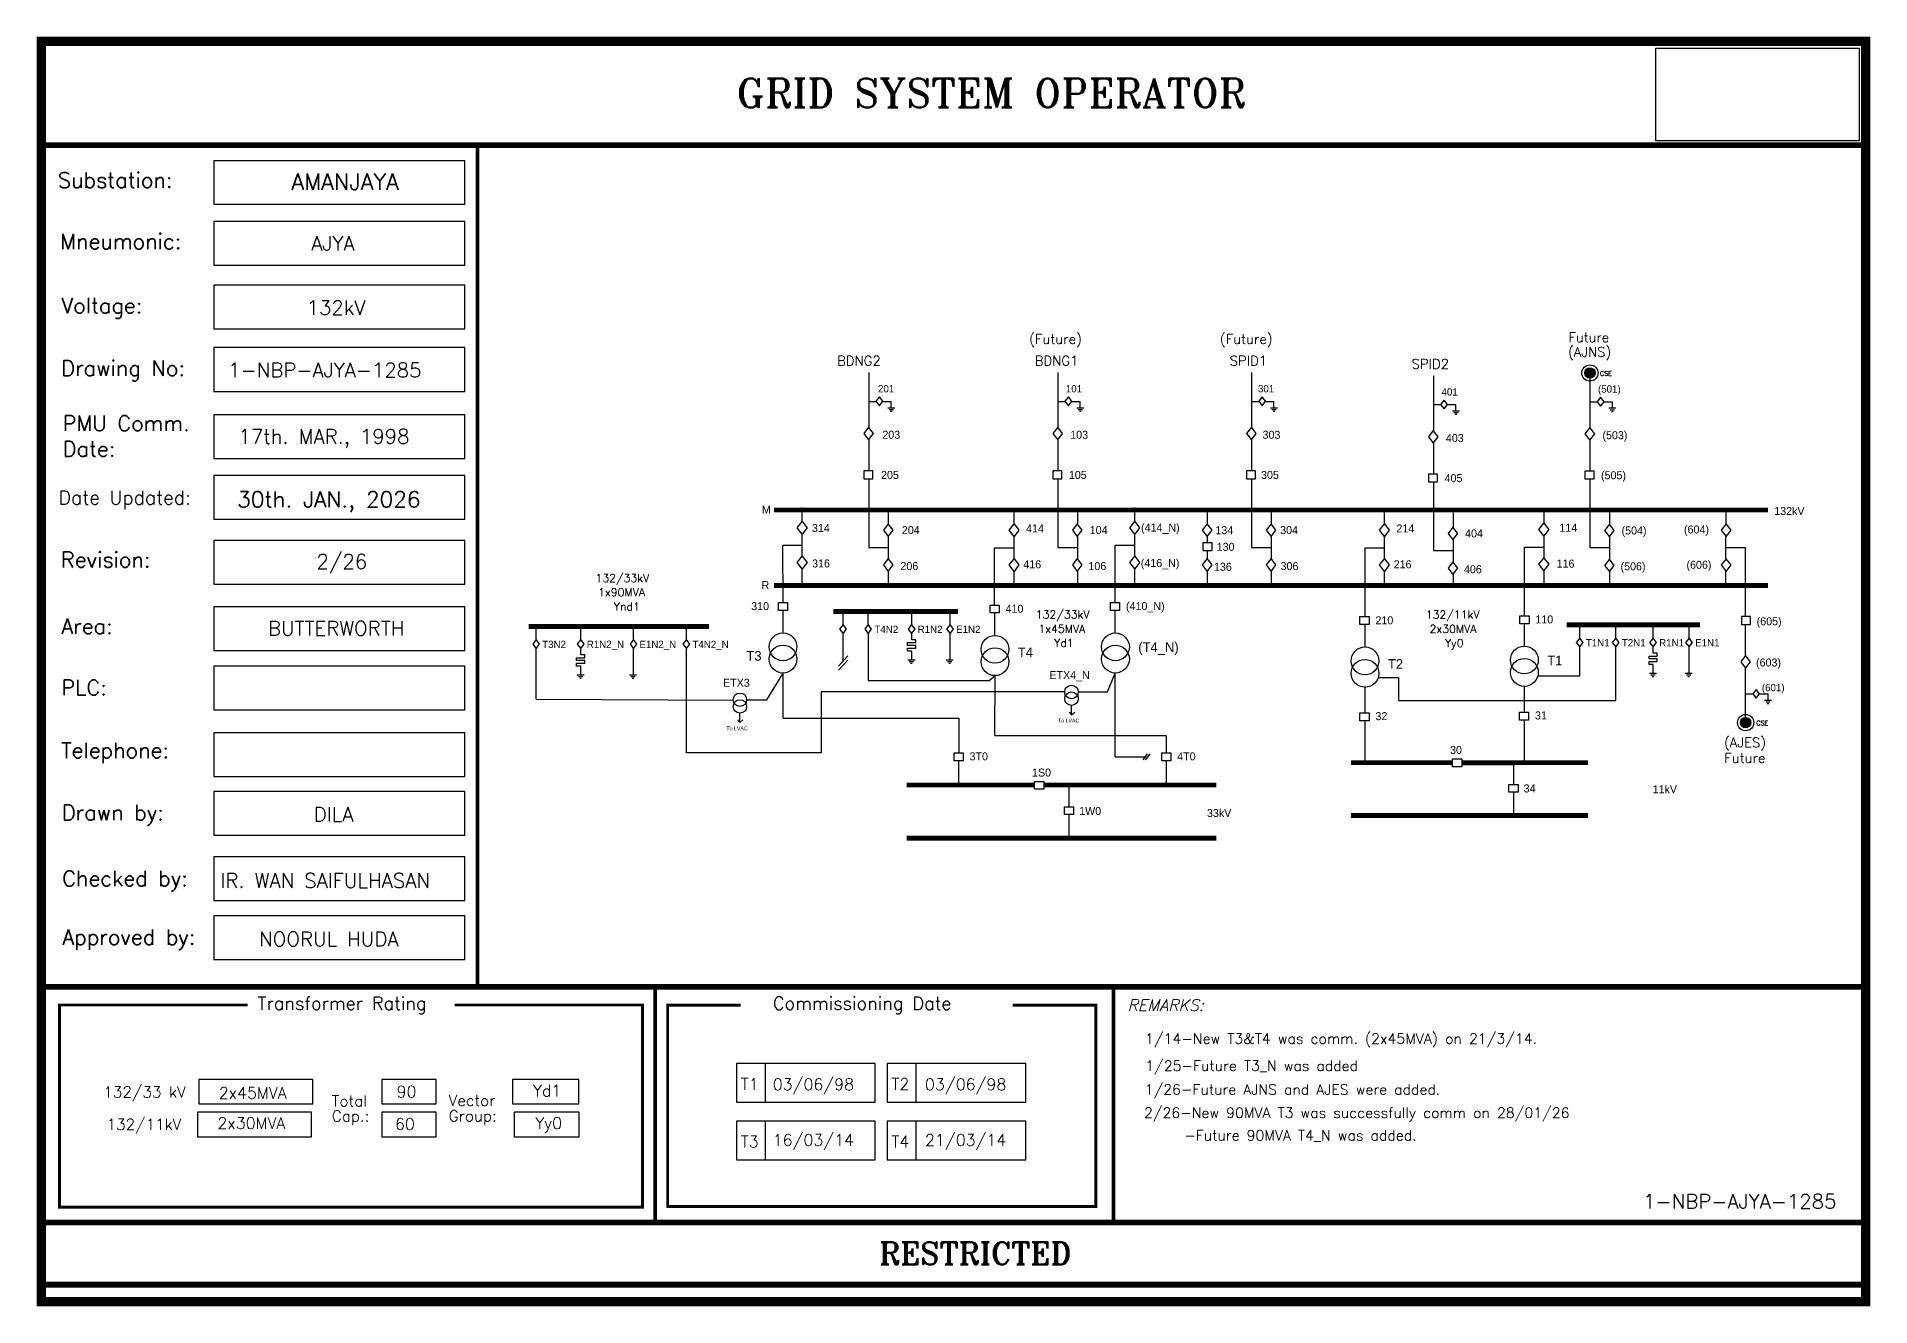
# Model space of a CAD drawing. Extents: x 0.2 to 25.8, y -0.8 to 8.
# Drawn here: x 13.12 to 25.8, y -0.75 to 8.03 of the extents above; entities that cross this region are included whole.
import ezdxf

# ---------------------------------------------------------------- set-up
doc = ezdxf.new("R2010")
doc.units = 0
doc.header["$MEASUREMENT"] = 0
doc.layers.get('0').update_dxf_attribs({"linetype": 'CONTINUOUS'})
for name, color, linetype in [('AHTM', 7, 'CONTINUOUS'), ('DMHT', 7, 'CONTINUOUS'), ('HCOM', 7, 'CONTINUOUS'), ('KULE', 7, 'CONTINUOUS')]:
    doc.layers.add(name, color=color, linetype=linetype)
doc.styles.add('ITALICT', font='italict')
doc.styles.add('ROMANS', font='romans')
doc.styles.add('ROMANT', font='romant')
picture_1 = doc.add_image_def('image1.png', size_in_pixel=(169, 77))

msp = doc.modelspace()

# ---------------------------------------------------------------- hatches: boundary and pattern name
h = msp.add_hatch(color=256)
h.set_gradient(color1=(255, 0, 255), one_color=1)
edge = h.paths.add_edge_path()
edge.add_arc((23.863, 5.703), 0.0359, 0, 360)
h = msp.add_hatch(color=256)
h.set_gradient(color1=(255, 0, 255), color2=(255, 0, 255), centered=0.5, one_color=1)
edge = h.paths.add_edge_path()
edge.add_arc((23.863, 5.703), 0.0359, 0, 360)
h = msp.add_hatch(color=256)
h.set_gradient(color1=(255, 0, 255), one_color=1)
edge = h.paths.add_edge_path()
edge.add_arc((24.94, 3.285), 0.0359, 0, 360)
h = msp.add_hatch(color=256)
h.set_gradient(color1=(255, 0, 255), color2=(255, 0, 255), centered=0.5, one_color=1)
edge = h.paths.add_edge_path()
edge.add_arc((24.94, 3.285), 0.0359, 0, 360)

# ---------------------------------------------------------------- linework, layer by layer
for p, q in [((18.731, 3.746), (18.666, 3.675)), ((18.731, 3.717), (18.666, 3.647)), ((20.802, 3.069), (20.772, 3.027)), ((20.819, 3.069), (20.788, 3.027))]:
    msp.add_line(p, q)
at = {"color": 2}
for p, q in [((23.334, 3.008), (23.334, 2.858)), ((23.334, 2.804), (23.334, 2.647))]:
    msp.add_line(p, q, dxfattribs=at)
at = {"color": 1}
for p, q in [((20.26, 2.853), (20.26, 2.703)), ((20.26, 2.649), (20.26, 2.491))]:
    msp.add_line(p, q, dxfattribs=at)
at = {"color": 146, "true_color": 0x105689}
for p, q in [((18.159, 0.927), (18.159, 0.66)), ((19.202, 0.927), (19.202, 0.66)), ((18.159, 0.528), (18.159, 0.261)), ((19.202, 0.528), (19.202, 0.261))]:
    msp.add_line(p, q, dxfattribs=at)
at = {"color": 251, "true_color": 0x636466, "const_width": 0.0655}
msp.add_lwpolyline([(13.154, 7.996), (25.77, 7.996), (25.77, -0.719), (13.154, -0.719)], close=True, dxfattribs=at)
at = {"color": 252, "true_color": 0x939598}
for points, const_width in [([(13.154, 7.279), (25.77, 7.279)], 0.04), ([(16.171, 7.279), (16.171, 1.439)], 0.025), ([(13.156, 1.458), (25.77, 1.458)], 0.04), ([(17.399, 1.45), (17.399, -0.17)], 0.025), ([(20.568, 1.453), (20.568, -0.166)], 0.025), ([(13.154, -0.172), (25.77, -0.172)], 0.04), ([(13.154, -0.602), (25.77, -0.602)], 0.04)]:
    msp.add_lwpolyline(points, dxfattribs=dict(at, const_width=const_width))
at = {"color": 1}
for points in [[(16.082, 7.171), (14.346, 7.171), (14.346, 6.87), (16.082, 6.87)], [(16.082, 6.751), (14.346, 6.751), (14.346, 6.449), (16.082, 6.449)], [(16.082, 6.311), (14.346, 6.311), (14.346, 6.009), (16.082, 6.009)], [(16.082, 5.878), (14.346, 5.878), (14.346, 5.576), (16.082, 5.576)], [(16.082, 5.413), (14.346, 5.413), (14.346, 5.112), (16.082, 5.112)], [(16.082, 4.993), (14.346, 4.993), (14.346, 4.691), (16.082, 4.691)], [(16.082, 4.544), (14.346, 4.544), (14.346, 4.242), (16.082, 4.242)], [(16.082, 4.086), (14.346, 4.086), (14.346, 3.784), (16.082, 3.784)], [(16.082, 3.675), (14.346, 3.675), (14.346, 3.373), (16.082, 3.373)], [(16.082, 3.215), (14.346, 3.215), (14.346, 2.913), (16.082, 2.913)], [(16.082, 2.809), (14.346, 2.809), (14.346, 2.507), (16.082, 2.507)], [(16.082, 2.357), (14.346, 2.357), (14.346, 2.055), (16.082, 2.055)], [(16.082, 1.949), (14.346, 1.949), (14.346, 1.647), (16.082, 1.647)]]:
    msp.add_lwpolyline(points, close=True, dxfattribs=at)
at = {"color": 5, "const_width": 0.02}
for points in [[(14.581, 1.332), (13.279, 1.332), (13.279, -0.066), (17.312, -0.066), (17.312, 1.332), (16.012, 1.332)], [(19.871, 1.331), (20.446, 1.331), (20.446, -0.062), (17.482, -0.062)], [(17.485, -0.069), (17.485, 1.331), (17.99, 1.331)]]:
    msp.add_lwpolyline(points, dxfattribs=at)
at = {"color": 146, "true_color": 0x105689}
for points in [[(18.92, 0.927), (17.962, 0.927), (17.962, 0.66), (18.92, 0.66)], [(19.963, 0.927), (19.004, 0.927), (19.004, 0.66), (19.963, 0.66)], [(15.031, 0.817), (14.243, 0.817), (14.243, 0.648), (15.031, 0.648)], [(15.884, 0.817), (15.509, 0.817), (15.509, 0.648), (15.884, 0.648)], [(16.872, 0.817), (16.413, 0.817), (16.413, 0.648), (16.872, 0.648)], [(15.023, 0.59), (14.234, 0.59), (14.234, 0.421), (15.023, 0.421)], [(15.884, 0.59), (15.509, 0.59), (15.509, 0.421), (15.884, 0.421)], [(16.873, 0.59), (16.424, 0.59), (16.424, 0.421), (16.873, 0.421)], [(18.92, 0.528), (17.962, 0.528), (17.962, 0.261), (18.92, 0.261)], [(19.963, 0.528), (19.004, 0.528), (19.004, 0.261), (19.963, 0.261)]]:
    msp.add_lwpolyline(points, close=True, dxfattribs=at)
at = {"layer": 'AHTM', "color": 3}
for p, q in [((18.876, 5.706), (18.876, 5.327)), ((20.183, 5.706), (20.183, 5.327)), ((21.523, 5.706), (21.523, 5.327)), ((22.781, 5.683), (22.781, 5.305)), ((23.863, 5.703), (23.863, 5.325)), ((18.876, 5.506), (18.926, 5.506)), ((18.973, 5.506), (19.031, 5.506)), ((19.031, 5.463), (19.031, 5.506)), ((20.183, 5.506), (20.234, 5.506)), ((20.28, 5.506), (20.339, 5.506)), ((20.339, 5.463), (20.339, 5.506)), ((21.523, 5.506), (21.573, 5.506)), ((21.62, 5.506), (21.678, 5.506)), ((21.678, 5.463), (21.678, 5.506)), ((22.781, 5.484), (22.831, 5.484)), ((22.878, 5.484), (22.936, 5.484)), ((22.936, 5.441), (22.936, 5.484)), ((23.863, 5.504), (23.914, 5.504)), ((23.96, 5.504), (24.019, 5.504)), ((24.019, 5.46), (24.019, 5.504)), ((18.876, 5.241), (18.876, 5.027)), ((20.183, 5.241), (20.183, 5.027)), ((21.523, 5.241), (21.523, 5.027)), ((22.781, 5.219), (22.781, 5.004)), ((23.863, 5.239), (23.863, 5.024)), ((18.416, 4.676), (18.416, 4.772)), ((19.011, 4.757), (19.011, 4.659)), ((19.882, 4.658), (19.882, 4.755)), ((20.319, 4.757), (20.319, 4.659)), ((20.715, 4.676), (20.715, 4.772)), ((21.217, 4.757), (21.217, 4.659)), ((21.658, 4.757), (21.658, 4.659)), ((22.443, 4.658), (22.443, 4.755)), ((22.917, 4.735), (22.917, 4.637)), ((23.546, 4.664), (23.546, 4.76)), ((23.999, 4.755), (23.999, 4.656)), ((24.805, 4.659), (24.805, 4.755)), ((18.416, 4.435), (18.416, 4.59)), ((19.011, 4.573), (19.011, 4.418)), ((19.882, 4.417), (19.882, 4.573)), ((20.319, 4.573), (20.319, 4.418)), ((20.715, 4.435), (20.715, 4.59)), ((21.217, 4.573), (21.217, 4.529)), ((21.658, 4.573), (21.658, 4.418)), ((22.443, 4.417), (22.443, 4.573)), ((23.546, 4.423), (23.546, 4.578)), ((23.999, 4.571), (23.999, 4.415)), ((24.804, 4.417), (24.804, 4.573)), ((21.217, 4.475), (21.217, 4.418)), ((22.917, 4.551), (22.917, 4.396)), ((18.416, 4.251), (18.416, 4.349)), ((19.011, 4.332), (19.011, 4.236)), ((19.882, 4.233), (19.882, 4.331)), ((20.319, 4.332), (20.319, 4.236)), ((20.715, 4.251), (20.715, 4.349)), ((21.217, 4.332), (21.217, 4.236)), ((21.658, 4.332), (21.658, 4.236)), ((22.443, 4.233), (22.443, 4.331)), ((23.546, 4.239), (23.546, 4.337)), ((23.998, 4.329), (23.998, 4.233)), ((24.804, 4.233), (24.804, 4.331)), ((22.917, 4.31), (22.917, 4.233)), ((18.283, 3.906), (18.283, 4.061)), ((20.581, 3.905), (20.58, 4.061)), ((19.749, 3.889), (19.749, 4.044)), ((22.308, 3.809), (22.308, 3.964)), ((23.41, 3.815), (23.41, 3.969)), ((24.94, 3.749), (24.94, 3.964)), ((24.94, 3.285), (24.94, 3.663)), ((24.94, 3.484), (24.99, 3.484)), ((25.037, 3.484), (25.095, 3.484)), ((25.095, 3.441), (25.095, 3.484))]:
    msp.add_line(p, q, dxfattribs=at)
at = {"layer": 'AHTM', "color": 7}
for p, q in [((19.007, 5.463), (19.056, 5.463)), ((20.314, 5.463), (20.363, 5.463)), ((21.654, 5.463), (21.702, 5.463)), ((23.994, 5.461), (24.043, 5.461)), ((19.016, 5.451), (19.046, 5.451)), ((19.025, 5.439), (19.037, 5.439)), ((20.324, 5.451), (20.354, 5.451)), ((20.333, 5.439), (20.344, 5.439)), ((21.663, 5.451), (21.693, 5.451)), ((21.672, 5.439), (21.684, 5.439)), ((22.912, 5.441), (22.961, 5.441)), ((22.921, 5.429), (22.951, 5.429)), ((22.931, 5.417), (22.942, 5.417)), ((24.004, 5.449), (24.034, 5.449)), ((24.013, 5.437), (24.025, 5.437)), ((19.147, 3.72), (19.196, 3.72)), ((19.156, 3.708), (19.186, 3.708)), ((19.165, 3.696), (19.177, 3.696)), ((19.411, 3.72), (19.46, 3.72)), ((19.42, 3.708), (19.45, 3.708)), ((19.429, 3.696), (19.441, 3.696)), ((16.858, 3.616), (16.907, 3.616)), ((16.868, 3.604), (16.898, 3.604)), ((16.877, 3.592), (16.888, 3.592)), ((17.222, 3.616), (17.27, 3.616)), ((17.231, 3.604), (17.261, 3.604)), ((17.24, 3.592), (17.252, 3.592)), ((24.275, 3.627), (24.323, 3.627)), ((24.284, 3.615), (24.314, 3.615)), ((24.293, 3.603), (24.305, 3.603)), ((24.522, 3.627), (24.571, 3.627)), ((24.532, 3.615), (24.561, 3.615)), ((24.541, 3.603), (24.552, 3.603)), ((25.071, 3.441), (25.119, 3.441)), ((25.08, 3.429), (25.11, 3.429)), ((25.089, 3.417), (25.101, 3.417))]:
    msp.add_line(p, q, dxfattribs=at)
at = {"layer": 'AHTM', "color": 1}
for p, q in [((16.576, 3.858), (16.576, 3.95)), ((16.884, 3.858), (16.884, 3.95)), ((17.249, 3.858), (17.249, 3.95)), ((17.616, 3.858), (17.616, 3.95)), ((18.698, 3.962), (18.698, 4.054)), ((18.873, 3.962), (18.873, 4.054)), ((19.173, 3.962), (19.173, 4.054)), ((19.438, 3.962), (19.438, 4.054)), ((19.438, 3.719), (19.438, 3.902)), ((17.249, 3.616), (17.249, 3.798)), ((17.615, 3.615), (17.615, 3.798)), ((17.615, 3.077), (17.615, 3.615)), ((18.17, 3.443), (18.285, 3.627)), ((18.284, 3.315), (18.285, 3.627)), ((19.748, 3.195), (19.75, 3.61)), ((20.528, 3.497), (20.58, 3.627)), ((20.58, 3.048), (20.58, 3.627)), ((16.576, 3.446), (17.939, 3.441)), ((18.03, 3.443), (18.17, 3.443)), ((20.232, 3.497), (18.548, 3.497)), ((18.548, 3.497), (18.548, 3.077)), ((20.325, 3.497), (20.528, 3.497)), ((17.968, 3.305), (17.985, 3.285)), ((17.985, 3.285), (17.985, 3.35)), ((17.985, 3.285), (18.006, 3.305)), ((18.284, 3.315), (19.498, 3.315)), ((19.498, 3.315), (19.498, 3.075)), ((20.261, 3.358), (20.278, 3.339)), ((20.278, 3.339), (20.278, 3.404)), ((20.278, 3.339), (20.3, 3.358)), ((19.748, 3.195), (20.933, 3.195)), ((20.933, 3.195), (20.933, 3.075)), ((18.548, 3.077), (17.615, 3.077)), ((20.58, 3.048), (20.787, 3.048)), ((19.499, 2.853), (19.499, 3.021)), ((20.936, 2.853), (20.936, 3.021))]:
    msp.add_line(p, q, dxfattribs=at)
at = {"layer": 'AHTM', "color": 2}
for p, q in [((23.793, 3.869), (23.793, 3.961)), ((24.042, 3.869), (24.042, 3.961)), ((24.3, 3.869), (24.3, 3.961)), ((24.549, 3.869), (24.549, 3.961)), ((24.549, 3.627), (24.549, 3.809)), ((22.308, 3.352), (22.308, 3.53)), ((23.41, 3.357), (23.41, 3.536)), ((22.308, 3.003), (22.308, 3.298)), ((23.41, 3.008), (23.41, 3.303))]:
    msp.add_line(p, q, dxfattribs=at)
at = {"layer": 'AHTM', "color": 3}
for points in [[(18.95, 5.476), (18.973, 5.507), (18.95, 5.537), (18.926, 5.507)], [(20.257, 5.476), (20.281, 5.507), (20.257, 5.537), (20.233, 5.507)], [(21.596, 5.476), (21.62, 5.507), (21.596, 5.537), (21.573, 5.507)], [(22.855, 5.454), (22.879, 5.484), (22.855, 5.515), (22.831, 5.484)], [(23.937, 5.474), (23.961, 5.504), (23.937, 5.535), (23.913, 5.504)], [(18.875, 5.241), (18.909, 5.284), (18.875, 5.328), (18.841, 5.284)], [(20.183, 5.241), (20.216, 5.284), (20.183, 5.328), (20.149, 5.284)], [(21.522, 5.241), (21.556, 5.284), (21.522, 5.328), (21.488, 5.284)], [(22.78, 5.218), (22.814, 5.262), (22.78, 5.306), (22.746, 5.262)], [(23.863, 5.238), (23.897, 5.282), (23.863, 5.326), (23.829, 5.282)], [(18.905, 5.027), (18.842, 5.027), (18.842, 4.972), (18.905, 4.972)], [(20.212, 5.027), (20.149, 5.027), (20.149, 4.972), (20.212, 4.972)], [(21.551, 5.027), (21.488, 5.027), (21.488, 4.972), (21.551, 4.972)], [(22.81, 5.004), (22.747, 5.004), (22.747, 4.95), (22.81, 4.95)], [(23.892, 5.024), (23.829, 5.024), (23.829, 4.97), (23.892, 4.97)], [(18.416, 4.676), (18.45, 4.633), (18.416, 4.589), (18.382, 4.633)], [(19.011, 4.572), (19.045, 4.616), (19.011, 4.66), (18.977, 4.616)], [(19.881, 4.659), (19.915, 4.616), (19.881, 4.572), (19.847, 4.616)], [(20.318, 4.572), (20.352, 4.616), (20.318, 4.66), (20.284, 4.616)], [(20.715, 4.676), (20.748, 4.633), (20.715, 4.589), (20.681, 4.633)], [(21.216, 4.572), (21.25, 4.616), (21.216, 4.66), (21.182, 4.616)], [(21.658, 4.572), (21.691, 4.616), (21.658, 4.66), (21.624, 4.616)], [(22.443, 4.659), (22.476, 4.616), (22.443, 4.572), (22.409, 4.616)], [(22.916, 4.55), (22.95, 4.593), (22.916, 4.637), (22.882, 4.593)], [(23.545, 4.664), (23.579, 4.621), (23.545, 4.577), (23.511, 4.621)], [(23.998, 4.57), (24.032, 4.613), (23.998, 4.657), (23.964, 4.613)], [(24.805, 4.659), (24.771, 4.616), (24.805, 4.572), (24.839, 4.616)], [(21.25, 4.529), (21.187, 4.529), (21.187, 4.475), (21.25, 4.475)], [(18.416, 4.435), (18.45, 4.392), (18.416, 4.348), (18.382, 4.392)], [(19.011, 4.331), (19.045, 4.375), (19.011, 4.419), (18.977, 4.375)], [(19.881, 4.418), (19.915, 4.375), (19.881, 4.331), (19.847, 4.375)], [(20.318, 4.331), (20.352, 4.375), (20.318, 4.419), (20.284, 4.375)], [(20.715, 4.435), (20.748, 4.392), (20.715, 4.348), (20.681, 4.392)], [(21.216, 4.331), (21.25, 4.375), (21.216, 4.419), (21.182, 4.375)], [(21.658, 4.331), (21.691, 4.375), (21.658, 4.419), (21.624, 4.375)], [(22.443, 4.418), (22.476, 4.375), (22.443, 4.331), (22.409, 4.375)], [(22.916, 4.309), (22.95, 4.352), (22.916, 4.396), (22.882, 4.352)], [(23.545, 4.423), (23.579, 4.38), (23.545, 4.336), (23.511, 4.38)], [(23.998, 4.329), (24.032, 4.372), (23.998, 4.416), (23.964, 4.372)], [(24.805, 4.418), (24.771, 4.375), (24.805, 4.331), (24.839, 4.375)], [(18.315, 4.061), (18.252, 4.061), (18.252, 4.115), (18.315, 4.115)], [(19.778, 4.044), (19.715, 4.044), (19.715, 4.098), (19.778, 4.098)], [(20.611, 4.061), (20.548, 4.061), (20.548, 4.115), (20.611, 4.115)], [(22.336, 3.964), (22.273, 3.964), (22.273, 4.018), (22.336, 4.018)], [(23.442, 3.969), (23.379, 3.969), (23.379, 4.023), (23.442, 4.023)], [(24.911, 3.964), (24.974, 3.964), (24.974, 4.018), (24.911, 4.018)], [(24.94, 3.75), (24.906, 3.706), (24.94, 3.662), (24.974, 3.706)], [(25.014, 3.454), (25.037, 3.485), (25.014, 3.515), (24.99, 3.485)]]:
    msp.add_lwpolyline(points, close=True, dxfattribs=at)
for points in [[(18.876, 4.972), (18.876, 4.497), (19.011, 4.497)], [(20.183, 4.972), (20.183, 4.497), (20.319, 4.497)], [(21.523, 4.972), (21.523, 4.497), (21.658, 4.497)], [(22.781, 4.95), (22.781, 4.475), (22.917, 4.475)], [(23.863, 4.97), (23.863, 4.495), (23.999, 4.495)], [(18.283, 4.115), (18.281, 4.511), (18.416, 4.511)], [(19.746, 4.098), (19.746, 4.493), (19.882, 4.493)], [(20.58, 4.115), (20.58, 4.511), (20.715, 4.511)], [(22.308, 4.018), (22.308, 4.493), (22.443, 4.493)], [(23.41, 4.023), (23.41, 4.499), (23.546, 4.499)], [(24.94, 4.018), (24.94, 4.493), (24.804, 4.493)]]:
    msp.add_lwpolyline(points, dxfattribs=at)
at = {"layer": 'AHTM', "color": 3, "const_width": 0.0335}
for points in [[(25.095, 4.755), (18.221, 4.755)], [(25.095, 4.233), (18.221, 4.233)]]:
    msp.add_lwpolyline(points, dxfattribs=at)
at = {"layer": 'AHTM', "color": 1, "const_width": 0.0335}
for points in [[(19.494, 4.054), (18.632, 4.054)], [(17.771, 3.95), (16.523, 3.95)], [(20.023, 2.853), (19.138, 2.853)], [(21.279, 2.853), (20.086, 2.853)], [(21.279, 2.486), (19.138, 2.486)]]:
    msp.add_lwpolyline(points, dxfattribs=at)
at = {"layer": 'AHTM', "color": 1}
for points in [[(18.698, 3.902), (18.722, 3.932), (18.698, 3.963), (18.674, 3.932)], [(18.873, 3.902), (18.896, 3.932), (18.873, 3.963), (18.849, 3.932)], [(19.172, 3.902), (19.196, 3.932), (19.172, 3.963), (19.149, 3.932)], [(19.438, 3.902), (19.462, 3.932), (19.438, 3.963), (19.414, 3.932)], [(16.576, 3.798), (16.599, 3.828), (16.576, 3.859), (16.552, 3.828)], [(16.884, 3.798), (16.907, 3.828), (16.884, 3.859), (16.86, 3.828)], [(17.248, 3.798), (17.272, 3.828), (17.248, 3.859), (17.225, 3.828)], [(17.615, 3.798), (17.639, 3.828), (17.615, 3.859), (17.591, 3.828)], [(19.53, 3.021), (19.467, 3.021), (19.467, 3.075), (19.53, 3.075)], [(20.965, 3.021), (20.902, 3.021), (20.902, 3.075), (20.965, 3.075)], [(20.086, 2.824), (20.023, 2.824), (20.023, 2.878), (20.086, 2.878)], [(20.292, 2.649), (20.229, 2.649), (20.229, 2.703), (20.292, 2.703)]]:
    msp.add_lwpolyline(points, close=True, dxfattribs=at)
at = {"layer": 'AHTM', "color": 2, "const_width": 0.0335}
for points in [[(24.625, 3.961), (23.703, 3.961)], [(22.914, 3.008), (22.212, 3.008)], [(23.85, 3.008), (22.977, 3.007)], [(23.85, 2.642), (22.212, 2.642)]]:
    msp.add_lwpolyline(points, dxfattribs=at)
at = {"layer": 'AHTM', "color": 1}
for points in [[(18.698, 3.711), (18.698, 3.711), (18.698, 3.902)], [(18.873, 3.902), (18.873, 3.576), (19.708, 3.576), (19.75, 3.61)], [(19.173, 3.719), (19.173, 3.78), (19.144, 3.78), (19.144, 3.8), (19.202, 3.8), (19.202, 3.819), (19.144, 3.819), (19.144, 3.838), (19.202, 3.838), (19.202, 3.858), (19.173, 3.858), (19.173, 3.902)], [(16.576, 3.446), (16.576, 3.446), (16.576, 3.798)], [(16.884, 3.616), (16.884, 3.676), (16.856, 3.676), (16.856, 3.696), (16.913, 3.696), (16.913, 3.715), (16.856, 3.715), (16.856, 3.734), (16.913, 3.734), (16.913, 3.754), (16.884, 3.754), (16.884, 3.798)]]:
    msp.add_lwpolyline(points, dxfattribs=at)
at = {"layer": 'AHTM', "color": 2}
for points in [[(22.399, 3.597), (22.539, 3.597), (22.539, 3.438), (23.752, 3.438), (24.042, 3.438), (24.042, 3.809)], [(23.504, 3.609), (23.793, 3.609), (23.793, 3.77), (23.793, 3.809)], [(24.3, 3.627), (24.3, 3.687), (24.272, 3.687), (24.272, 3.707), (24.329, 3.707), (24.329, 3.726), (24.272, 3.726), (24.272, 3.745), (24.329, 3.745), (24.329, 3.765), (24.3, 3.765), (24.3, 3.809)]]:
    msp.add_lwpolyline(points, dxfattribs=at)
for points in [[(23.793, 3.809), (23.816, 3.839), (23.793, 3.87), (23.769, 3.839)], [(24.042, 3.809), (24.066, 3.839), (24.042, 3.87), (24.018, 3.839)], [(24.3, 3.809), (24.324, 3.839), (24.3, 3.87), (24.276, 3.839)], [(24.549, 3.809), (24.573, 3.839), (24.549, 3.87), (24.525, 3.839)], [(22.336, 3.298), (22.273, 3.298), (22.273, 3.352), (22.336, 3.352)], [(23.439, 3.303), (23.376, 3.303), (23.376, 3.357), (23.439, 3.357)], [(22.977, 2.98), (22.914, 2.98), (22.914, 3.034), (22.977, 3.034)], [(23.366, 2.804), (23.303, 2.804), (23.303, 2.858), (23.366, 2.858)]]:
    msp.add_lwpolyline(points, close=True, dxfattribs=at)
at = {"layer": 'AHTM', "color": 3}
for centre in [(18.283, 3.809), (19.749, 3.792), (20.582, 3.809), (22.308, 3.712), (23.41, 3.718)]:
    msp.add_circle(centre, 0.0962, dxfattribs=at)
at = {"layer": 'AHTM', "color": 1}
for centre, radius in [((18.283, 3.724), 0.0962), ((20.582, 3.724), 0.0962), ((19.749, 3.706), 0.0962), ((17.985, 3.443), 0.0466), ((17.985, 3.397), 0.0466), ((20.278, 3.497), 0.0466), ((20.278, 3.451), 0.0466)]:
    msp.add_circle(centre, radius, dxfattribs=at)
at = {"layer": 'AHTM', "color": 2}
for centre in [(22.308, 3.626), (23.41, 3.632)]:
    msp.add_circle(centre, 0.0962, dxfattribs=at)
at = {"layer": 'DMHT', "color": 6}
for centre, radius in [((23.863, 5.703), 0.0561), ((23.863, 5.703), 0.0359), ((24.94, 3.285), 0.0561), ((24.94, 3.285), 0.0359)]:
    msp.add_circle(centre, radius, dxfattribs=at)

# ---------------------------------------------------------------- texts
at = {"color": 146, "true_color": 0x105689, "style": 'ROMANT'}
msp.add_text('GRID SYSTEM OPERATOR ', height=0.2, dxfattribs=at).set_placement((17.962, 7.539))
for s, height, style, p in [('Transformer Rating', 0.09, 'ROMANS', (14.649, 1.299)), ('Commissioning Date', 0.09, 'ROMANS', (18.213, 1.299)), ('REMARKS:', 0.08, 'ITALICT', (20.665, 1.291)), ('1/14-New T3&T4 was comm. (2x45MVA) on 21/3/14.', 0.07139, 'ROMANS', (20.787, 1.064)), ('1/25-Future T3_N was added', 0.07139, 'ROMANS', (20.788, 0.876)), ('132/33 kV', 0.0768, 'ROMANS', (13.583, 0.692)), ('T1', 0.08, 'ROMANT', (17.991, 0.746)), ('T2', 0.08, 'ROMANT', (19.033, 0.746)), ('1/26-Future AJNS and AJES were added.', 0.07139, 'ROMANS', (20.784, 0.712)), ('Total', 0.0768, 'ROMANS', (15.163, 0.63)), ('Vector', 0.0768, 'ROMANS', (15.971, 0.634)), ('2/26-New 90MVA T3 was successfully comm on 28/01/26', 0.07139, 'ROMANS', (20.779, 0.551)), ('132/11kV', 0.0768, 'ROMANS', (13.605, 0.468)), ('Cap.:', 0.0768, 'ROMANS', (15.163, 0.526)), ('Group:', 0.0768, 'ROMANS', (15.971, 0.527)), ('T3', 0.08, 'ROMANT', (17.991, 0.347)), ('T4', 0.08, 'ROMANT', (19.033, 0.347)), ('-Future 90MVA T4_N was added.', 0.07139, 'ROMANS', (21.058, 0.395))]:
    msp.add_text(s, height=height, dxfattribs=dict(style=style)).set_placement(p)
at = {"color": 1, "style": 'ROMANT'}
msp.add_text('RESTRICTED', height=0.1544, dxfattribs=at).set_placement((18.948, -0.462))
at = {"attachment_point": 1, "style": 'ROMANS'}
for s, width, gutter_width, heights, insert, char_height in [('Substation:', 1.20586, 0.531, [-0.106], (13.269, 7.09), 0.10622), ('AMANJAYA', 2.41851, 0.57, [-0.114], (14.884, 7.083), 0.114), ('Mneumonic:', 1.20586, 0.531, [-0.106], (13.285, 6.666), 0.1062), ('Voltage:', 1.20586, 0.531, [-0.142], (13.293, 6.222), 0.1062), ('Drawing No:', 1.20586, 0.531, [-0.142], (13.292, 5.789), 0.10622), ('PMU Comm.\\PDate:', 1.20586, 0.531, [-0.283], (13.302, 5.408), 0.1062), ('Date Updated:', 1.08241, 0.477, [-0.127], (13.273, 4.889), 0.09535), ('Revision:', 1.20586, 0.531, [-0.106], (13.29, 4.465), 0.1062), ('Area:', 1.20586, 0.531, [-0.106], (13.293, 4.004), 0.1062), ('PLC:', 1.20586, 0.531, [-0.106], (13.293, 3.58), 0.1062), ('Telephone:', 1.20586, 0.531, [-0.142], (13.291, 3.146), 0.1062), ('Drawn by:', 1.20586, 0.531, [-0.142], (13.296, 2.716), 0.1062), ('Checked by:', 1.20586, 0.531, [-0.142], (13.298, 2.26), 0.10622), ('Approved by:', 1.20586, 0.531, [-0.142], (13.3, 1.855), 0.10622)]:
    msp.add_mtext_dynamic_manual_height_columns(s, width=width, gutter_width=gutter_width, heights=heights, dxfattribs=dict(at, insert=insert, char_height=char_height))
at = {"layer": 'AHTM', "style": 'ROMANS'}
for s, height, p in [('(Future)', 0.0671, (19.985, 5.904)), ('(Future)', 0.0671, (21.304, 5.904)), ('Future', 0.0659, (23.716, 5.916)), ('(AJNS)', 0.0671, (23.712, 5.815)), ('BDNG2', 0.0671, (18.657, 5.754)), ('BDNG1', 0.0671, (20.024, 5.754)), ('SPID1', 0.0671, (21.372, 5.754)), ('SPID2', 0.0671, (22.63, 5.732)), ('CSE', 0.0318, (23.933, 5.684)), ('132/33kV', 0.0553, (16.986, 4.257)), ('1x90MVA', 0.0553, (17.004, 4.159)), ('Ynd1', 0.0553, (17.113, 4.06)), ('132/33kV', 0.0553, (20.031, 4.005)), ('132/11kV', 0.0553, (22.728, 4.004)), ('1x45MVA', 0.0553, (20.049, 3.907)), ('2x30MVA', 0.0553, (22.754, 3.905)), ('Yd1', 0.0553, (20.158, 3.808)), ('Yy0', 0.0553, (22.861, 3.807)), ('CSE', 0.0318, (25.014, 3.266)), ('(AJES)', 0.0671, (24.791, 3.114)), ('Future', 0.0671, (24.792, 3.006))]:
    msp.add_text(s, height=height, dxfattribs=at).set_placement(p)
at = {"layer": 'AHTM', "color": 7}
for s, p in [('201', (18.94, 5.569)), ('101', (20.239, 5.569)), ('301', (21.568, 5.569)), ('401', (22.837, 5.547)), ('(501)', (23.919, 5.567)), ('T4N2', (18.915, 3.905)), ('R1N2', (19.214, 3.905)), ('E1N2', (19.48, 3.905)), ('T3N2', (16.618, 3.801)), ('R1N2_N', (16.926, 3.801)), ('E1N2_N', (17.29, 3.801)), ('T4N2_N', (17.657, 3.801)), ('T1N1', (23.835, 3.812)), ('T2N1', (24.084, 3.812)), ('R1N1', (24.342, 3.812)), ('E1N1', (24.591, 3.812)), ('(601)', (25.052, 3.502))]:
    msp.add_text(s, height=0.0503, dxfattribs=at).set_placement(p)
at = {"layer": 'AHTM'}
for s, height, p in [('203', 0.0553, (18.97, 5.248)), ('103', 0.0553, (20.269, 5.248)), ('303', 0.0553, (21.599, 5.248)), ('403', 0.0553, (22.867, 5.225)), ('(503)', 0.0553, (23.95, 5.245)), ('205', 0.0553, (18.961, 4.97)), ('105', 0.0553, (20.26, 4.97)), ('305', 0.0553, (21.589, 4.97)), ('405', 0.0553, (22.858, 4.948)), ('(505)', 0.0553, (23.94, 4.968)), ('M', 0.0553, (18.137, 4.729)), ('132kV', 0.0553, (25.138, 4.721)), ('314', 0.0553, (18.483, 4.603)), ('204', 0.0553, (19.105, 4.589)), ('414', 0.0553, (19.964, 4.6)), ('104', 0.0553, (20.404, 4.589)), ('(414_N)', 0.0553, (20.759, 4.606)), ('134', 0.0553, (21.273, 4.588)), ('304', 0.0553, (21.721, 4.589)), ('214', 0.0553, (22.525, 4.6)), ('404', 0.0553, (23, 4.566)), ('114', 0.0553, (23.652, 4.605)), ('(504)', 0.0553, (24.082, 4.586)), ('(604)', 0.0553, (24.514, 4.593)), ('130', 0.0553, (21.282, 4.473)), ('316', 0.0553, (18.484, 4.358)), ('206', 0.0553, (19.095, 4.34)), ('416', 0.0553, (19.945, 4.352)), ('106', 0.0553, (20.395, 4.34)), ('(416_N)', 0.0553, (20.757, 4.361)), ('136', 0.0553, (21.263, 4.335)), ('306', 0.0553, (21.724, 4.34)), ('216', 0.0553, (22.506, 4.352)), ('406', 0.0553, (22.992, 4.318)), ('116', 0.0553, (23.633, 4.357)), ('(506)', 0.0553, (24.075, 4.338)), ('(606)', 0.0553, (24.531, 4.349)), ('R', 0.0553, (18.135, 4.208)), ('310', 0.0553, (18.063, 4.063)), ('410', 0.0553, (19.822, 4.045)), ('(410_N)', 0.0553, (20.655, 4.063)), ('210', 0.0553, (22.38, 3.965)), ('110', 0.0553, (23.486, 3.971)), ('(605)', 0.0553, (25.016, 3.958)), ('T4', 0.0671, (19.907, 3.737)), ('(T4_N)', 0.0671, (20.74, 3.773)), ('T3', 0.0671, (18.03, 3.713)), ('T2', 0.0671, (22.466, 3.657)), ('T1', 0.0671, (23.568, 3.681)), ('(603)', 0.0553, (25.012, 3.673)), ('ETX3', 0.0553, (17.868, 3.533)), ('ETX4_N', 0.0553, (20.125, 3.586)), ('To LVAC', 0.0262, (20.185, 3.286)), ('32', 0.0553, (22.38, 3.302)), ('31', 0.0553, (23.483, 3.307)), ('To LVAC', 0.0262, (17.892, 3.232)), ('3T0', 0.0553, (19.573, 3.024)), ('4T0', 0.0553, (21.009, 3.024)), ('30', 0.0553, (22.896, 3.068)), ('1S0', 0.0553, (20.005, 2.912)), ('34', 0.0553, (23.405, 2.802)), ('11kV', 0.0553, (24.297, 2.796)), ('1W0', 0.0553, (20.331, 2.646)), ('33kV', 0.0553, (21.215, 2.632))]:
    msp.add_text(s, height=height, dxfattribs=at).set_placement(p)
at = {"layer": 'AHTM', "color": 7, "style": 'ROMANS'}
for s, p in [('2x45MVA', (14.381, 0.684)), ('90', (15.611, 0.693)), ('Yd1', (16.554, 0.699)), ('03/06/98', (18.212, 0.743)), ('03/06/98', (19.265, 0.743)), ('2x30MVA', (14.372, 0.475)), ('60', (15.6, 0.469)), ('Yy0', (16.57, 0.475)), ('16/03/14', (18.212, 0.358)), ('21/03/14', (19.265, 0.358))]:
    msp.add_text(s, height=0.08, dxfattribs=at).set_placement(p)
at = {"layer": 'HCOM', "style": 'ROMANS'}
for s, p in [('AJYA', (15.02, 6.549)), ('132kV', (14.988, 6.105)), ('1-NBP-AJYA-1285', (14.446, 5.673)), ('17th. MAR., 1998', (14.517, 5.214)), ('2/26', (15.056, 4.349)), ('BUTTERWORTH', (14.721, 3.887)), ('DILA', (15.037, 2.6)), ('IR. WAN SAIFULHASAN', (14.393, 2.143)), ('NOORUL HUDA', (14.66, 1.738)), ('1-NBP-AJYA-1285', (24.231, -0.076))]:
    msp.add_text(s, height=0.1, dxfattribs=at).set_placement(p)
at = {"layer": 'KULE', "style": 'ROMANS'}
msp.add_text('30th. JAN., 2026', height=0.11, dxfattribs=at).set_placement((14.508, 4.774))

# ---------------------------------------------------------------- pictures from other files: only their frames are drawn
image = msp.add_image(picture_1, insert=(24.319, 7.308), size_in_units=(1.407, 0.641))
image.dxf.flags = 15

doc.saveas('drawing.dxf')
